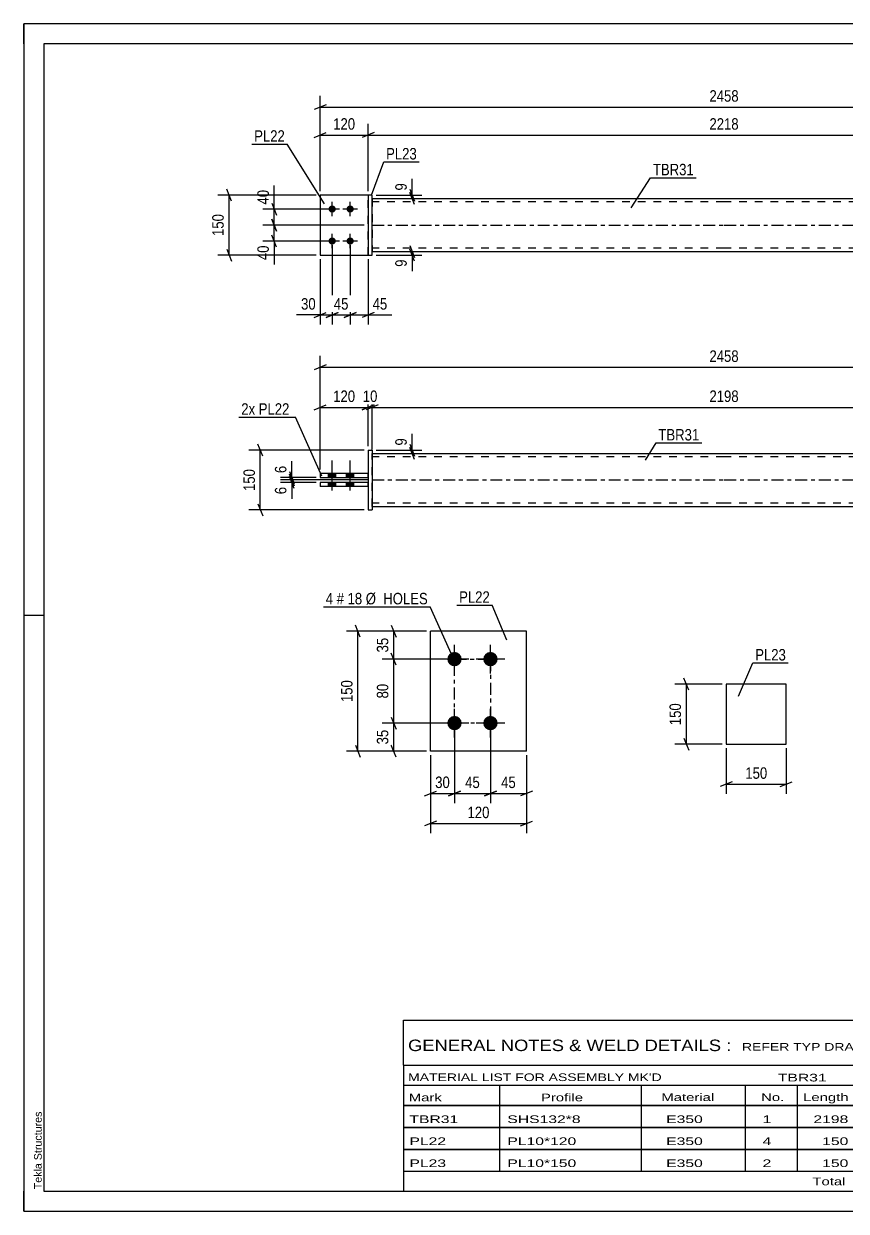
# Model space of a CAD drawing. Header units: millimetres. Extents: x 0 to 420, y 0 to 297.
# Drawn here: x 0 to 205.8, y 0 to 297 of the extents above; entities that cross this region are included whole.
import ezdxf

# ---------------------------------------------------------------- set-up
doc = ezdxf.new("R2010")
doc.units = ezdxf.units.MM
doc.linetypes.add('DXK_LINE_DOT2', pattern=[3.9198, 1.9599, -1.9599])
doc.linetypes.add('DXK_LINE_DOT3', pattern=[5.9187, 2.979, -0.9799, 0.9799, -0.9799])
doc.styles.add('Arial', font='arial.ttf', dxfattribs={"height": 0.2})
doc.styles.add('Arial Narrow', font='ARIALN.TTF', dxfattribs={"height": 0.2})

# ---------------------------------------------------------------- blocks, each defined once
blk = doc.blocks.new('Unknown-489683799-1163')
at = {"color": 5, "linetype": 'Continuous'}
for p, q in [((420, 297), (0, 297)), ((0, 297), (0, 0)), ((0, 292), (0, 297)), ((415, 292), (5, 292)), ((5, 292), (5, 5)), ((5, 149), (0, 149)), ((0, 0), (0, 5)), ((5, 5), (415, 5)), ((0, 0), (420, 0))]:
    blk.add_line(p, q, dxfattribs=at)
at = {"color": 174, "linetype": 'Continuous', "style": 'Arial'}
blk.add_text('Tekla Structures', height=1.9102, rotation=90, dxfattribs=at).set_placement((4.5, 5.5))
blk = doc.blocks.new('Unknown-489683799-3896')
at = {"color": 7, "linetype": 'Continuous'}
for p, q in [((95, 47.75), (255, 47.75)), ((95, 36.5), (95, 47.75)), ((255, 47.75), (255, 36.5)), ((95, 36.5), (255, 36.5)), ((95, 36.5), (95, 31.5)), ((255, 36.5), (255, 31.5)), ((95, 31.5), (255, 31.5)), ((95, 31.5), (95, 26.5)), ((119, 31.5), (119, 26.5)), ((154.5, 31.5), (154.5, 26.5)), ((180.5, 31.5), (180.5, 26.5)), ((193.5, 31.5), (193.5, 26.5)), ((211, 31.5), (211, 26.5)), ((233, 31.5), (233, 26.5)), ((255, 31.5), (255, 26.5)), ((95, 26.5), (255, 26.5)), ((95, 26.45), (95, 21.05)), ((95, 26.45), (255, 26.45)), ((119, 26.5), (119, 21)), ((154.5, 26.5), (154.5, 21)), ((180.5, 26.5), (180.5, 21)), ((193.5, 26.5), (193.5, 21)), ((211, 26.5), (211, 21)), ((233, 26.5), (233, 21)), ((255, 26.45), (255, 21.05)), ((95, 21.05), (255, 21.05)), ((95, 20.95), (95, 15.55)), ((95, 20.95), (255, 20.95)), ((119, 21), (119, 15.5)), ((154.5, 21), (154.5, 15.5)), ((180.5, 21), (180.5, 15.5)), ((193.5, 21), (193.5, 15.5)), ((211, 21), (211, 15.5)), ((233, 21), (233, 15.5)), ((255, 20.95), (255, 15.55)), ((95, 15.55), (255, 15.55)), ((95, 15.45), (95, 10.05)), ((95, 15.45), (255, 15.45)), ((119, 15.5), (119, 10)), ((154.5, 15.5), (154.5, 10)), ((180.5, 15.5), (180.5, 10)), ((193.5, 15.5), (193.5, 10)), ((211, 15.5), (211, 10)), ((233, 15.5), (233, 10)), ((255, 15.45), (255, 10.05)), ((95, 10.05), (255, 10.05)), ((95, 10), (255, 10)), ((95, 10), (95, 5)), ((211, 10), (211, 5)), ((233, 10), (233, 5)), ((255, 10), (255, 5)), ((95, 5), (255, 5))]:
    blk.add_line(p, q, dxfattribs=at)
at = {"color": 7, "style": 'Arial Narrow'}
for s, height, width, p in [('GENERAL NOTES & WELD DETAILS :', 2.8633, 1.4, (96.15, 40.06)), ('REFER TYP DRAWING TYP-01', 1.9089, 1.6, (179.7, 40.16)), ("MATERIAL LIST FOR ASSEMBLY MK'D", 1.9089, 1.6, (96.15, 32.56)), ('TBR31', 1.909, 1.794707, (188.68, 32.47)), ('3', 1.91, 1.794707, (217.08, 32.56)), ('No. Required', 1.9089, 1.6, (226.41, 32.56)), ('Mark', 1.909, 1.7, (96.34, 27.5)), ('Profile', 1.909, 1.7, (129.41, 27.5)), ('Material', 1.909, 1.7, (159.54, 27.56)), ('No.', 1.909, 1.7, (184.5, 27.56)), ('Length', 1.909, 1.7, (195, 27.56)), ('Area', 1.909, 1.7, (217.5, 27.56)), ('Weight', 1.909, 1.7, (237, 27.56))]:
    blk.add_text(s, height=height, dxfattribs=dict(at, width=width)).set_placement(p)
at = {"color": 7, "linetype": 'Continuous', "style": 'Arial Narrow'}
for s, height, width, p in [('TBR31', 1.909, 1.794707, (96.5, 22.06)), ('SHS132*8', 1.909, 1.794707, (121, 22.06)), ('E350', 1.909, 1.794707, (160.74, 22.06)), ('1', 1.91, 1.794707, (184.86, 22.06)), ('2198', 1.909, 1.794707, (197.58, 22.06)), ('1.2', 1.909, 1.794707, (221.32, 22.06)), ('68.5', 1.909, 1.794707, (240.14, 22.06)), ('PL22', 1.909, 1.794707, (96.5, 16.56)), ('PL10*120', 1.909, 1.794707, (121, 16.56)), ('E350', 1.909, 1.794707, (160.74, 16.56)), ('4', 1.91, 1.794707, (184.86, 16.56)), ('150', 1.909, 1.794707, (199.77, 16.56)), ('0.0', 1.909, 1.794707, (221.32, 16.56)), ('5.7', 1.909, 1.794707, (242.33, 16.56)), ('PL23', 1.909, 1.794707, (96.5, 11.06)), ('PL10*150', 1.909, 1.794707, (121, 11.06)), ('E350', 1.909, 1.794707, (160.74, 11.06)), ('2', 1.91, 1.794707, (184.86, 11.06)), ('150', 1.909, 1.794707, (199.77, 11.06)), ('0.1', 1.909, 1.794707, (221.32, 11.06)), ('3.5', 1.909, 1.794707, (242.33, 11.06)), ('Total', 1.909, 1.7, (197.33, 6.5)), ('1.4', 1.909, 1.794707, (220.83, 6.5)), ('77.7', 1.909, 1.794707, (240.14, 6.5))]:
    blk.add_text(s, height=height, dxfattribs=dict(at, width=width)).set_placement(p)
blk = doc.blocks.new('Part-489683799-1448 - 1400')
at = {"color": 2, "linetype": 'Continuous'}
for p, q in [((86.17, 182.29), (74.17, 182.29)), ((74.17, 182.29), (74.17, 181.29)), ((86.17, 181.29), (74.17, 181.29)), ((86.17, 181.29), (86.17, 182.29))]:
    blk.add_line(p, q, dxfattribs=at)
blk = doc.blocks.new('Part-489683799-1476 - 1400')
at = {"linetype": 'Continuous'}
blk.add_hatch(color=2, dxfattribs=at).paths.add_polyline_path([(233.27, 176.29), (232.47, 177.69), (234.07, 177.69)])
at = {"color": 2, "linetype": 'Continuous'}
for p, q in [((87.17, 189.49), (175.17, 189.49)), ((175.27, 189.49), (263.27, 189.49)), ((87.17, 176.29), (175.17, 176.29)), ((175.27, 176.29), (263.27, 176.29)), ((233.27, 176.29), (232.47, 177.69)), ((232.47, 177.69), (234.07, 177.69)), ((234.07, 177.69), (233.27, 176.29))]:
    blk.add_line(p, q, dxfattribs=at)
at = {"color": 7, "linetype": 'DXK_LINE_DOT2'}
for p, q in [((87.17, 176.29), (87.17, 189.49)), ((175.17, 188.69), (87.17, 188.69)), ((263.27, 188.69), (175.27, 188.69)), ((263.27, 189.49), (263.27, 176.29)), ((175.17, 177.09), (87.17, 177.09)), ((263.27, 177.09), (175.27, 177.09))]:
    blk.add_line(p, q, dxfattribs=at)
at = {"color": 7, "linetype": 'DXK_LINE_DOT3'}
for p, q in [((87.17, 182.89), (175.17, 182.89)), ((175.27, 182.89), (263.27, 182.89))]:
    blk.add_line(p, q, dxfattribs=at)
at = {"color": 2, "linetype": 'Continuous'}
blk.add_circle((233.27, 177.19), 1, dxfattribs=at)
blk = doc.blocks.new('Bolt-489683799-1413 - 1400')
at = {"linetype": 'Continuous'}
for points in [[(76.27, 183.49), (78.07, 183.49), (78.07, 184.49), (76.27, 184.49)], [(76.27, 183.49), (78.07, 183.49), (78.07, 184.49), (76.27, 184.49)], [(80.77, 183.49), (82.57, 183.49), (82.57, 184.49), (80.77, 184.49)], [(80.77, 183.49), (82.57, 183.49), (82.57, 184.49), (80.77, 184.49)], [(76.27, 181.29), (78.07, 181.29), (78.07, 182.29), (76.27, 182.29)], [(76.27, 181.29), (78.07, 181.29), (78.07, 182.29), (76.27, 182.29)], [(80.77, 181.29), (82.57, 181.29), (82.57, 182.29), (80.77, 182.29)], [(80.77, 181.29), (82.57, 181.29), (82.57, 182.29), (80.77, 182.29)]]:
    blk.add_hatch(color=1, dxfattribs=at).paths.add_polyline_path(points)
at = {"color": 1, "linetype": 'Continuous'}
for p, q in [((77.17, 180.29), (77.17, 187.79)), ((77.17, 180.29), (77.17, 187.79)), ((81.67, 180.29), (81.67, 187.79)), ((81.67, 180.29), (81.67, 187.79)), ((76.27, 183.49), (76.27, 184.49)), ((76.27, 183.49), (76.27, 184.49)), ((78.07, 183.49), (78.07, 184.49)), ((78.07, 183.49), (78.07, 184.49)), ((80.77, 183.49), (80.77, 184.49)), ((80.77, 183.49), (80.77, 184.49)), ((82.57, 183.49), (82.57, 184.49)), ((82.57, 183.49), (82.57, 184.49)), ((76.27, 181.29), (76.27, 182.29)), ((76.27, 181.29), (76.27, 182.29)), ((78.07, 181.29), (78.07, 182.29)), ((78.07, 181.29), (78.07, 182.29)), ((80.77, 181.29), (80.77, 182.29)), ((80.77, 181.29), (80.77, 182.29)), ((82.57, 181.29), (82.57, 182.29)), ((82.57, 181.29), (82.57, 182.29))]:
    blk.add_line(p, q, dxfattribs=at)
blk = doc.blocks.new('Part-489683799-1417 - 1400')
at = {"color": 2, "linetype": 'Continuous'}
for p, q in [((86.17, 190.39), (87.17, 190.39)), ((86.17, 190.39), (86.17, 175.39)), ((87.17, 190.39), (87.17, 175.39)), ((86.17, 175.39), (87.17, 175.39))]:
    blk.add_line(p, q, dxfattribs=at)
blk = doc.blocks.new('Part-489683799-1443 - 1400')
at = {"color": 2, "linetype": 'Continuous'}
for p, q in [((86.17, 184.49), (74.17, 184.49)), ((74.17, 184.49), (74.17, 183.49)), ((86.17, 183.49), (86.17, 184.49)), ((74.17, 183.49), (86.17, 183.49))]:
    blk.add_line(p, q, dxfattribs=at)
blk = doc.blocks.new('Part-489683799-1706 - 1681')
at = {"color": 2, "linetype": 'Continuous'}
for p, q in [((86.17, 254.16), (74.17, 254.16)), ((74.17, 254.16), (74.17, 239.16)), ((74.17, 239.16), (86.17, 239.16))]:
    blk.add_line(p, q, dxfattribs=at)
at = {"color": 7, "linetype": 'DXK_LINE_DOT2'}
blk.add_line((86.17, 239.16), (86.17, 254.16), dxfattribs=at)
blk = doc.blocks.new('Part-489683799-1747 - 1681')
at = {"linetype": 'Continuous'}
blk.add_hatch(color=2, dxfattribs=at).paths.add_polyline_path([(233.27, 246.66), (232.47, 248.06), (234.07, 248.06)])
at = {"color": 2, "linetype": 'Continuous'}
for p, q in [((87.17, 253.26), (175.17, 253.26)), ((175.27, 253.26), (263.27, 253.26)), ((233.27, 246.66), (232.47, 248.06)), ((232.47, 248.06), (234.07, 248.06)), ((234.07, 248.06), (233.27, 246.66)), ((87.17, 240.06), (175.17, 240.06)), ((175.27, 240.06), (263.27, 240.06))]:
    blk.add_line(p, q, dxfattribs=at)
at = {"color": 7, "linetype": 'DXK_LINE_DOT2'}
for p, q in [((87.17, 253.26), (87.17, 240.06)), ((175.17, 252.46), (87.17, 252.46)), ((263.27, 252.46), (175.27, 252.46)), ((263.27, 253.26), (263.27, 240.06)), ((175.17, 240.86), (87.17, 240.86)), ((263.27, 240.86), (175.27, 240.86))]:
    blk.add_line(p, q, dxfattribs=at)
at = {"color": 7, "linetype": 'DXK_LINE_DOT3'}
for p, q in [((87.17, 246.66), (175.17, 246.66)), ((175.27, 246.66), (263.27, 246.66))]:
    blk.add_line(p, q, dxfattribs=at)
at = {"color": 2, "linetype": 'Continuous'}
blk.add_circle((233.27, 247.56), 1, dxfattribs=at)
blk = doc.blocks.new('Part-489683799-1701 - 1681')
at = {"color": 2, "linetype": 'Continuous'}
for p, q in [((87.17, 254.16), (86.17, 254.16)), ((86.17, 254.16), (86.17, 239.16)), ((87.17, 239.16), (87.17, 254.16)), ((86.17, 239.16), (87.17, 239.16))]:
    blk.add_line(p, q, dxfattribs=at)
blk = doc.blocks.new('Bolt-489683799-1685 - 1681')
at = {"linetype": 'Continuous'}
for points in [[(77.17, 249.76, -1), (77.17, 251.56, -1)], [(81.67, 249.76, -1), (81.67, 251.56, -1)], [(77.17, 241.76, -1), (77.17, 243.56, -1)], [(81.67, 241.76, -1), (81.67, 243.56, -1)]]:
    blk.add_hatch(color=1, dxfattribs=at).paths.add_polyline_path(points)
at = {"color": 1, "linetype": 'Continuous'}
for p, q in [((77.17, 248.86), (77.17, 252.46)), ((81.67, 248.86), (81.67, 252.46)), ((78.97, 250.66), (75.37, 250.66)), ((83.47, 250.66), (79.87, 250.66)), ((77.17, 240.86), (77.17, 244.46)), ((81.67, 240.86), (81.67, 244.46)), ((78.97, 242.66), (75.37, 242.66)), ((83.47, 242.66), (79.87, 242.66))]:
    blk.add_line(p, q, dxfattribs=at)
blk = doc.blocks.new('Part-489683799-1707 - 1681')
at = {"color": 7, "linetype": 'DXK_LINE_DOT2'}
for p, q in [((86.17, 254.16), (74.17, 254.16)), ((74.17, 254.16), (74.17, 239.16)), ((86.17, 239.16), (86.17, 254.16)), ((74.17, 239.16), (86.17, 239.16))]:
    blk.add_line(p, q, dxfattribs=at)
blk = doc.blocks.new('Bolt-489683799-2108 - 2046')
at = {"linetype": 'Continuous'}
for points in [[(107.78, 136.29, -1), (107.78, 139.89, -1)], [(116.78, 136.29, -1), (116.78, 139.89, -1)], [(107.78, 120.29, -1), (107.78, 123.89, -1)], [(116.78, 120.29, -1), (116.78, 123.89, -1)]]:
    blk.add_hatch(color=1, dxfattribs=at).paths.add_polyline_path(points)
at = {"color": 1, "linetype": 'Continuous'}
for p, q in [((107.78, 134.49), (107.78, 141.69)), ((116.78, 134.49), (116.78, 141.69)), ((111.38, 138.09), (104.18, 138.09)), ((120.38, 138.09), (113.18, 138.09)), ((107.78, 118.49), (107.78, 125.69)), ((116.78, 118.49), (116.78, 125.69)), ((111.38, 122.09), (104.18, 122.09)), ((120.38, 122.09), (113.18, 122.09))]:
    blk.add_line(p, q, dxfattribs=at)
blk = doc.blocks.new('Part-489683799-2113 - 2046')
at = {"color": 2, "linetype": 'Continuous'}
for p, q in [((125.78, 145.09), (101.78, 145.09)), ((101.78, 115.09), (101.78, 145.09)), ((125.78, 115.09), (125.78, 145.09)), ((125.78, 115.09), (101.78, 115.09))]:
    blk.add_line(p, q, dxfattribs=at)
blk = doc.blocks.new('Part-489683799-2273 - 2267')
at = {"color": 2, "linetype": 'Continuous'}
for p, q in [((190.79, 131.81), (175.79, 131.81)), ((175.79, 131.81), (175.79, 116.81)), ((190.79, 116.81), (190.79, 131.81)), ((175.79, 116.81), (190.79, 116.81))]:
    blk.add_line(p, q, dxfattribs=at)
blk = doc.blocks.new('Rectangle-489683799-2253 - 2046')
at = {"color": 1, "linetype": 'DXK_LINE_DOT3'}
blk.add_lwpolyline([(107.78, 138.09), (116.78, 138.09), (116.78, 122.09), (107.78, 122.09), (107.78, 138.09)], close=True, dxfattribs=at)
blk = doc.blocks.new('StraightDimension-489683799-1537 - 1400')
at = {"color": 7, "linetype": 'Continuous'}
for p, q in [((74.17, 185.49), (74.17, 203.91)), ((86.17, 191.39), (86.17, 203.91)), ((72.67, 200.46), (75.67, 201.66)), ((74.17, 201.06), (86.17, 201.06)), ((87.67, 201.66), (84.67, 200.46))]:
    blk.add_line(p, q, dxfattribs=at)
at = {"color": 0}
blk.add_wipeout([(83.51, 201.81), (83.51, 206.01), (76.83, 206.01), (76.83, 201.81)], dxfattribs=at)
at = {"color": 3, "style": 'Arial Narrow'}
blk.add_text('120', height=2.863, dxfattribs=at).set_placement((77.43, 202.41))
blk = doc.blocks.new('StraightDimension-489683799-3441 - 1400')
at = {"color": 7, "linetype": 'Continuous'}
for p, q in [((85.17, 190.39), (56.34, 190.39)), ((59.79, 188.89), (58.59, 191.89)), ((59.19, 175.39), (59.19, 190.39)), ((85.17, 175.39), (56.34, 175.39)), ((58.59, 176.89), (59.79, 173.89))]:
    blk.add_line(p, q, dxfattribs=at)
at = {"color": 0}
blk.add_wipeout([(58.44, 186.23), (54.24, 186.23), (54.24, 179.54), (58.44, 179.54)], dxfattribs=at)
at = {"color": 3, "style": 'Arial Narrow'}
blk.add_text('150', height=2.863, rotation=90.0002, dxfattribs=at).set_placement((57.84, 180.14))
blk = doc.blocks.new('StraightDimension-489683799-1558 - 1400')
at = {"color": 7, "linetype": 'Continuous'}
for p, q in [((66.46, 184.39), (67.66, 181.39)), ((86.17, 182.89), (64.21, 182.89)), ((73.17, 182.29), (64.21, 182.29)), ((67.66, 180.79), (66.46, 183.79)), ((67.06, 182.29), (67.06, 182.89))]:
    blk.add_line(p, q, dxfattribs=at)
at = {"color": 0}
blk.add_wipeout([(66.31, 181.76), (62.11, 181.76), (62.11, 178.73), (66.31, 178.73)], dxfattribs=at)
at = {"color": 7, "linetype": 'Continuous'}
blk.add_line((67.06, 182.29), (67.06, 178.21), dxfattribs=at)
blk.add_line((67.06, 182.29), (67.06, 178.21), dxfattribs=at)
at = {"color": 3, "style": 'Arial Narrow'}
blk.add_text('6', height=2.86, rotation=90.0002, dxfattribs=at).set_placement((65.71, 179.33))
blk = doc.blocks.new('StraightDimension-489683799-1485 - 1400')
at = {"color": 7, "linetype": 'Continuous'}
for p, q in [((88.17, 190.39), (99.57, 190.39)), ((96.57, 191.89), (97.77, 188.89)), ((97.77, 187.99), (96.57, 190.99)), ((97.17, 189.49), (97.17, 190.39)), ((88.17, 189.49), (99.57, 189.49))]:
    blk.add_line(p, q, dxfattribs=at)
at = {"color": 0}
blk.add_wipeout([(96.42, 193.94), (92.22, 193.94), (92.22, 190.91), (96.42, 190.91)], dxfattribs=at)
at = {"color": 7, "linetype": 'Continuous'}
blk.add_line((97.17, 190.39), (97.17, 194.46), dxfattribs=at)
blk.add_line((97.17, 190.39), (97.17, 194.46), dxfattribs=at)
at = {"color": 3, "style": 'Arial Narrow'}
blk.add_text('9', height=2.86, rotation=90.0002, dxfattribs=at).set_placement((95.82, 191.51))
blk = doc.blocks.new('StraightDimension-489683799-1517 - 1400')
at = {"color": 7, "linetype": 'Continuous'}
for p, q in [((87.17, 190.49), (87.17, 203.91)), ((263.27, 190.49), (263.27, 203.91)), ((88.67, 201.66), (85.67, 200.46)), ((87.17, 201.06), (263.27, 201.06)), ((261.77, 200.46), (264.77, 201.66))]:
    blk.add_line(p, q, dxfattribs=at)
at = {"color": 0}
blk.add_wipeout([(179.48, 201.81), (179.48, 206.01), (170.97, 206.01), (170.97, 201.81)], dxfattribs=at)
at = {"color": 3, "style": 'Arial Narrow'}
blk.add_text('2198', height=2.863, dxfattribs=at).set_placement((171.57, 202.41))
blk = doc.blocks.new('StraightDimension-489683799-1527 - 1400')
at = {"color": 7, "linetype": 'Continuous'}
for p, q in [((86.17, 191.39), (86.17, 203.91)), ((87.17, 190.49), (87.17, 203.91)), ((84.67, 200.46), (87.67, 201.66)), ((88.67, 201.66), (85.67, 200.46)), ((86.17, 201.06), (87.17, 201.06))]:
    blk.add_line(p, q, dxfattribs=at)
at = {"color": 0}
blk.add_wipeout([(89.1, 201.81), (89.1, 206.01), (84.24, 206.01), (84.24, 201.81)], dxfattribs=at)
at = {"color": 3, "style": 'Arial Narrow'}
blk.add_text('10', height=2.863, dxfattribs=at).set_placement((84.84, 202.41))
blk = doc.blocks.new('StraightDimension-489683799-1574 - 1400')
at = {"color": 7, "linetype": 'Continuous'}
for p, q in [((66.46, 184.99), (67.66, 181.99)), ((67.66, 181.39), (66.46, 184.39)), ((73.17, 183.49), (64.21, 183.49)), ((86.17, 182.89), (64.21, 182.89)), ((67.06, 182.89), (67.06, 183.49))]:
    blk.add_line(p, q, dxfattribs=at)
at = {"color": 0}
blk.add_wipeout([(66.31, 187.04), (62.11, 187.04), (62.11, 184.01), (66.31, 184.01)], dxfattribs=at)
at = {"color": 7, "linetype": 'Continuous'}
blk.add_line((67.06, 183.49), (67.06, 187.56), dxfattribs=at)
blk.add_line((67.06, 183.49), (67.06, 187.56), dxfattribs=at)
at = {"color": 3, "style": 'Arial Narrow'}
blk.add_text('6', height=2.86, rotation=90.0002, dxfattribs=at).set_placement((65.71, 184.61))
blk = doc.blocks.new('StraightDimension-489683799-1591 - 1400')
at = {"color": 7, "linetype": 'Continuous'}
for p, q in [((74.17, 185.49), (74.17, 213.93)), ((276.27, 185.49), (276.27, 213.93)), ((75.67, 211.68), (72.67, 210.48)), ((74.17, 211.08), (276.27, 211.08)), ((274.77, 210.48), (277.77, 211.68))]:
    blk.add_line(p, q, dxfattribs=at)
at = {"color": 0}
blk.add_wipeout([(179.48, 211.83), (179.48, 216.03), (170.97, 216.03), (170.97, 211.83)], dxfattribs=at)
at = {"color": 3, "style": 'Arial Narrow'}
blk.add_text('2458', height=2.863, dxfattribs=at).set_placement((171.57, 212.43))
blk = doc.blocks.new('StraightDimension-489683799-1857 - 1681')
at = {"color": 7, "linetype": 'Continuous'}
for p, q in [((76.17, 250.66), (59.82, 250.66)), ((62.07, 252.16), (63.27, 249.16)), ((62.67, 246.66), (62.67, 250.66)), ((85.17, 246.66), (59.82, 246.66)), ((63.27, 245.16), (62.07, 248.16))]:
    blk.add_line(p, q, dxfattribs=at)
at = {"color": 0}
blk.add_wipeout([(61.92, 256.04), (57.72, 256.04), (57.72, 251.19), (61.92, 251.19)], dxfattribs=at)
at = {"color": 7, "linetype": 'Continuous'}
blk.add_line((62.67, 250.66), (62.67, 256.57), dxfattribs=at)
blk.add_line((62.67, 250.66), (62.67, 256.57), dxfattribs=at)
at = {"color": 3, "style": 'Arial Narrow'}
blk.add_text('40', height=2.863, rotation=90.0002, dxfattribs=at).set_placement((61.32, 251.79))
blk = doc.blocks.new('StraightDimension-489683799-2722 - 1681')
at = {"color": 7, "linetype": 'Continuous'}
for p, q in [((96.57, 241.56), (97.77, 238.56)), ((97.77, 237.66), (96.57, 240.66)), ((88.17, 240.06), (99.57, 240.06)), ((88.17, 239.16), (99.57, 239.16)), ((97.17, 239.16), (97.17, 240.06))]:
    blk.add_line(p, q, dxfattribs=at)
at = {"color": 0}
blk.add_wipeout([(96.42, 238.64), (92.22, 238.64), (92.22, 235.61), (96.42, 235.61)], dxfattribs=at)
at = {"color": 7, "linetype": 'Continuous'}
blk.add_line((97.17, 239.16), (97.17, 235.08), dxfattribs=at)
blk.add_line((97.17, 239.16), (97.17, 235.08), dxfattribs=at)
at = {"color": 3, "style": 'Arial Narrow'}
blk.add_text('9', height=2.86, rotation=90.0002, dxfattribs=at).set_placement((95.82, 236.21))
blk = doc.blocks.new('StraightDimension-489683799-1909 - 1681')
at = {"color": 7, "linetype": 'Continuous'}
for p, q in [((81.67, 241.66), (81.67, 221.76)), ((86.17, 238.16), (86.17, 221.76)), ((80.17, 223.56), (83.17, 224.76)), ((81.67, 224.16), (86.17, 224.16)), ((87.67, 224.76), (84.67, 223.56))]:
    blk.add_line(p, q, dxfattribs=at)
at = {"color": 0}
blk.add_wipeout([(91.55, 224.91), (91.55, 229.11), (86.7, 229.11), (86.7, 224.91)], dxfattribs=at)
at = {"color": 7, "linetype": 'Continuous'}
blk.add_line((86.17, 224.16), (92.08, 224.16), dxfattribs=at)
blk.add_line((86.17, 224.16), (92.08, 224.16), dxfattribs=at)
at = {"color": 3, "style": 'Arial Narrow'}
blk.add_text('45', height=2.863, dxfattribs=at).set_placement((87.3, 225.51))
blk = doc.blocks.new('StraightDimension-489683799-1848 - 1681')
at = {"color": 7, "linetype": 'Continuous'}
for p, q in [((85.17, 246.66), (59.82, 246.66)), ((62.07, 248.16), (63.27, 245.16)), ((62.67, 242.66), (62.67, 246.66)), ((63.27, 241.16), (62.07, 244.16)), ((76.17, 242.66), (59.82, 242.66))]:
    blk.add_line(p, q, dxfattribs=at)
at = {"color": 0}
blk.add_wipeout([(61.92, 242.14), (57.72, 242.14), (57.72, 237.28), (61.92, 237.28)], dxfattribs=at)
at = {"color": 7, "linetype": 'Continuous'}
blk.add_line((62.67, 242.66), (62.67, 236.76), dxfattribs=at)
blk.add_line((62.67, 242.66), (62.67, 236.76), dxfattribs=at)
at = {"color": 3, "style": 'Arial Narrow'}
blk.add_text('40', height=2.863, rotation=90.0002, dxfattribs=at).set_placement((61.32, 237.88))
blk = doc.blocks.new('StraightDimension-489683799-1874 - 1681')
at = {"color": 7, "linetype": 'Continuous'}
for p, q in [((77.17, 241.66), (77.17, 221.76)), ((74.17, 238.16), (74.17, 221.76)), ((72.67, 223.56), (75.67, 224.76)), ((74.17, 224.16), (77.17, 224.16)), ((78.67, 224.76), (75.67, 223.56))]:
    blk.add_line(p, q, dxfattribs=at)
at = {"color": 0}
blk.add_wipeout([(73.65, 224.91), (73.65, 229.11), (68.79, 229.11), (68.79, 224.91)], dxfattribs=at)
at = {"color": 7, "linetype": 'Continuous'}
blk.add_line((74.17, 224.16), (68.27, 224.16), dxfattribs=at)
blk.add_line((74.17, 224.16), (68.27, 224.16), dxfattribs=at)
at = {"color": 3, "style": 'Arial Narrow'}
blk.add_text('30', height=2.863, dxfattribs=at).set_placement((69.39, 225.51))
blk = doc.blocks.new('StraightDimension-489683799-1893 - 1681')
at = {"color": 7, "linetype": 'Continuous'}
for p, q in [((77.17, 241.66), (77.17, 221.76)), ((81.67, 241.66), (81.67, 221.76)), ((75.67, 223.56), (78.67, 224.76)), ((77.17, 224.16), (81.67, 224.16)), ((83.17, 224.76), (80.17, 223.56))]:
    blk.add_line(p, q, dxfattribs=at)
at = {"color": 0}
blk.add_wipeout([(81.85, 224.91), (81.85, 229.11), (76.99, 229.11), (76.99, 224.91)], dxfattribs=at)
at = {"color": 3, "style": 'Arial Narrow'}
blk.add_text('45', height=2.863, dxfattribs=at).set_placement((77.59, 225.51))
blk = doc.blocks.new('StraightDimension-489683799-1932 - 1681')
at = {"color": 7, "linetype": 'Continuous'}
for p, q in [((75.67, 276.76), (72.67, 275.56)), ((74.17, 255.16), (74.17, 279.01)), ((274.77, 275.56), (277.77, 276.76)), ((276.27, 255.16), (276.27, 279.01)), ((74.17, 276.16), (276.27, 276.16))]:
    blk.add_line(p, q, dxfattribs=at)
at = {"color": 0}
blk.add_wipeout([(179.48, 276.91), (179.48, 281.11), (170.97, 281.11), (170.97, 276.91)], dxfattribs=at)
at = {"color": 3, "style": 'Arial Narrow'}
blk.add_text('2458', height=2.863, dxfattribs=at).set_placement((171.57, 277.51))
blk = doc.blocks.new('StraightDimension-489683799-1952 - 1681')
at = {"color": 7, "linetype": 'Continuous'}
for p, q in [((74.17, 255.16), (74.17, 272.01)), ((86.17, 255.16), (86.17, 272.01)), ((72.67, 268.56), (75.67, 269.76)), ((74.17, 269.16), (86.17, 269.16)), ((87.67, 269.76), (84.67, 268.56))]:
    blk.add_line(p, q, dxfattribs=at)
at = {"color": 0}
blk.add_wipeout([(83.51, 269.91), (83.51, 274.11), (76.83, 274.11), (76.83, 269.91)], dxfattribs=at)
at = {"color": 3, "style": 'Arial Narrow'}
blk.add_text('120', height=2.863, dxfattribs=at).set_placement((77.43, 270.51))
blk = doc.blocks.new('StraightDimension-489683799-1974 - 1681')
at = {"color": 7, "linetype": 'Continuous'}
for p, q in [((86.17, 255.16), (86.17, 272.01)), ((264.27, 255.16), (264.27, 272.01)), ((87.67, 269.76), (84.67, 268.56)), ((86.17, 269.16), (264.27, 269.16)), ((262.77, 268.56), (265.77, 269.76))]:
    blk.add_line(p, q, dxfattribs=at)
at = {"color": 0}
blk.add_wipeout([(179.48, 269.91), (179.48, 274.11), (170.97, 274.11), (170.97, 269.91)], dxfattribs=at)
at = {"color": 3, "style": 'Arial Narrow'}
blk.add_text('2218', height=2.863, dxfattribs=at).set_placement((171.57, 270.51))
blk = doc.blocks.new('StraightDimension-489683799-2715 - 1681')
at = {"color": 7, "linetype": 'Continuous'}
for p, q in [((96.57, 255.66), (97.77, 252.66)), ((88.17, 254.16), (99.57, 254.16)), ((88.17, 253.26), (99.57, 253.26)), ((97.77, 251.76), (96.57, 254.76)), ((97.17, 253.26), (97.17, 254.16))]:
    blk.add_line(p, q, dxfattribs=at)
at = {"color": 0}
blk.add_wipeout([(96.42, 257.72), (92.22, 257.72), (92.22, 254.69), (96.42, 254.69)], dxfattribs=at)
at = {"color": 7, "linetype": 'Continuous'}
blk.add_line((97.17, 254.16), (97.17, 258.24), dxfattribs=at)
blk.add_line((97.17, 254.16), (97.17, 258.24), dxfattribs=at)
at = {"color": 3, "style": 'Arial Narrow'}
blk.add_text('9', height=2.86, rotation=90.0002, dxfattribs=at).set_placement((95.82, 255.29))
blk = doc.blocks.new('StraightDimension-489683799-3421 - 1681')
at = {"color": 7, "linetype": 'Continuous'}
for p, q in [((51.98, 252.66), (50.78, 255.66)), ((73.17, 254.16), (48.53, 254.16)), ((51.38, 239.16), (51.38, 254.16)), ((50.78, 240.66), (51.98, 237.66)), ((73.17, 239.16), (48.53, 239.16))]:
    blk.add_line(p, q, dxfattribs=at)
at = {"color": 0}
blk.add_wipeout([(50.63, 250.01), (46.43, 250.01), (46.43, 243.32), (50.63, 243.32)], dxfattribs=at)
at = {"color": 3, "style": 'Arial Narrow'}
blk.add_text('150', height=2.863, rotation=90.0002, dxfattribs=at).set_placement((50.03, 243.92))
blk = doc.blocks.new('StraightDimension-489683799-2155 - 2046')
at = {"color": 7, "linetype": 'Continuous'}
for p, q in [((91.96, 146.59), (93.16, 143.59)), ((100.78, 145.09), (89.71, 145.09)), ((92.56, 138.09), (92.56, 145.09)), ((106.78, 138.09), (89.71, 138.09)), ((93.16, 136.59), (91.96, 139.59))]:
    blk.add_line(p, q, dxfattribs=at)
at = {"color": 0}
blk.add_wipeout([(91.81, 144.02), (87.61, 144.02), (87.61, 139.16), (91.81, 139.16)], dxfattribs=at)
at = {"color": 3, "style": 'Arial Narrow'}
blk.add_text('35', height=2.863, rotation=90.0002, dxfattribs=at).set_placement((91.21, 139.76))
blk = doc.blocks.new('StraightDimension-489683799-2115 - 2046')
at = {"color": 7, "linetype": 'Continuous'}
for p, q in [((101.78, 114.09), (101.78, 94.57)), ((125.78, 114.09), (125.78, 94.57)), ((103.28, 97.57), (100.28, 96.37)), ((101.78, 96.97), (125.78, 96.97)), ((124.28, 96.37), (127.28, 97.57))]:
    blk.add_line(p, q, dxfattribs=at)
at = {"color": 0}
blk.add_wipeout([(117.12, 97.72), (117.12, 101.92), (110.44, 101.92), (110.44, 97.72)], dxfattribs=at)
at = {"color": 3, "style": 'Arial Narrow'}
blk.add_text('120', height=2.863, dxfattribs=at).set_placement((111.04, 98.32))
blk = doc.blocks.new('StraightDimension-489683799-2138 - 2046')
at = {"color": 7, "linetype": 'Continuous'}
for p, q in [((106.78, 122.09), (89.71, 122.09)), ((91.96, 123.59), (93.16, 120.59)), ((92.56, 115.09), (92.56, 122.09)), ((93.16, 113.59), (91.96, 116.59)), ((100.78, 115.09), (89.71, 115.09))]:
    blk.add_line(p, q, dxfattribs=at)
at = {"color": 0}
blk.add_wipeout([(91.81, 121.02), (87.61, 121.02), (87.61, 116.16), (91.81, 116.16)], dxfattribs=at)
at = {"color": 3, "style": 'Arial Narrow'}
blk.add_text('35', height=2.863, rotation=90.0002, dxfattribs=at).set_placement((91.21, 116.76))
blk = doc.blocks.new('StraightDimension-489683799-2171 - 2046')
at = {"color": 7, "linetype": 'Continuous'}
for p, q in [((106.78, 138.09), (89.71, 138.09)), ((93.16, 136.59), (91.96, 139.59)), ((92.56, 122.09), (92.56, 138.09)), ((106.78, 122.09), (89.71, 122.09)), ((91.96, 123.59), (93.16, 120.59))]:
    blk.add_line(p, q, dxfattribs=at)
at = {"color": 0}
blk.add_wipeout([(91.81, 132.52), (87.61, 132.52), (87.61, 127.66), (91.81, 127.66)], dxfattribs=at)
at = {"color": 3, "style": 'Arial Narrow'}
blk.add_text('80', height=2.863, rotation=90.0002, dxfattribs=at).set_placement((91.21, 128.26))
blk = doc.blocks.new('StraightDimension-489683799-2185 - 2046')
at = {"color": 7, "linetype": 'Continuous'}
for p, q in [((84.21, 143.59), (83.01, 146.59)), ((100.78, 145.09), (80.76, 145.09)), ((83.61, 115.09), (83.61, 145.09)), ((83.01, 116.59), (84.21, 113.59)), ((100.78, 115.09), (80.76, 115.09))]:
    blk.add_line(p, q, dxfattribs=at)
at = {"color": 0}
blk.add_wipeout([(82.86, 133.43), (78.66, 133.43), (78.66, 126.75), (82.86, 126.75)], dxfattribs=at)
at = {"color": 3, "style": 'Arial Narrow'}
blk.add_text('150', height=2.863, rotation=90.0002, dxfattribs=at).set_placement((82.26, 127.35))
blk = doc.blocks.new('StraightDimension-489683799-2205 - 2046')
at = {"color": 7, "linetype": 'Continuous'}
for p, q in [((107.78, 121.09), (107.78, 102.1)), ((101.78, 114.09), (101.78, 102.1)), ((100.28, 103.9), (103.28, 105.1)), ((101.78, 104.5), (107.78, 104.5)), ((109.28, 105.1), (106.28, 103.9))]:
    blk.add_line(p, q, dxfattribs=at)
at = {"color": 0}
blk.add_wipeout([(107.21, 105.25), (107.21, 109.45), (102.35, 109.45), (102.35, 105.25)], dxfattribs=at)
at = {"color": 3, "style": 'Arial Narrow'}
blk.add_text('30', height=2.863, dxfattribs=at).set_placement((102.95, 105.85))
blk = doc.blocks.new('StraightDimension-489683799-2221 - 2046')
at = {"color": 7, "linetype": 'Continuous'}
for p, q in [((116.78, 121.09), (116.78, 102.1)), ((125.78, 114.09), (125.78, 102.1)), ((115.28, 103.9), (118.28, 105.1)), ((116.78, 104.5), (125.78, 104.5)), ((127.28, 105.1), (124.28, 103.9))]:
    blk.add_line(p, q, dxfattribs=at)
at = {"color": 0}
blk.add_wipeout([(123.71, 105.25), (123.71, 109.45), (118.85, 109.45), (118.85, 105.25)], dxfattribs=at)
at = {"color": 3, "style": 'Arial Narrow'}
blk.add_text('45', height=2.863, dxfattribs=at).set_placement((119.45, 105.85))
blk = doc.blocks.new('StraightDimension-489683799-2240 - 2046')
at = {"color": 7, "linetype": 'Continuous'}
for p, q in [((107.78, 121.09), (107.78, 102.1)), ((116.78, 121.09), (116.78, 102.1)), ((106.28, 103.9), (109.28, 105.1)), ((107.78, 104.5), (116.78, 104.5)), ((118.28, 105.1), (115.28, 103.9))]:
    blk.add_line(p, q, dxfattribs=at)
at = {"color": 0}
blk.add_wipeout([(114.71, 105.25), (114.71, 109.45), (109.85, 109.45), (109.85, 105.25)], dxfattribs=at)
at = {"color": 3, "style": 'Arial Narrow'}
blk.add_text('45', height=2.863, dxfattribs=at).set_placement((110.45, 105.85))
blk = doc.blocks.new('StraightDimension-489683799-2275 - 2267')
at = {"color": 7, "linetype": 'Continuous'}
for p, q in [((174.79, 131.81), (162.94, 131.81)), ((166.39, 130.31), (165.19, 133.31)), ((165.79, 116.81), (165.79, 131.81)), ((174.79, 116.81), (162.94, 116.81)), ((165.19, 118.31), (166.39, 115.31))]:
    blk.add_line(p, q, dxfattribs=at)
at = {"color": 0}
blk.add_wipeout([(165.04, 127.66), (160.84, 127.66), (160.84, 120.97), (165.04, 120.97)], dxfattribs=at)
at = {"color": 3, "style": 'Arial Narrow'}
blk.add_text('150', height=2.863, rotation=90.0002, dxfattribs=at).set_placement((164.44, 121.57))
blk = doc.blocks.new('StraightDimension-489683799-2284 - 2267')
at = {"color": 7, "linetype": 'Continuous'}
for p, q in [((175.79, 115.81), (175.79, 104.41)), ((190.79, 115.81), (190.79, 104.41)), ((177.29, 107.41), (174.29, 106.21)), ((189.29, 106.21), (192.29, 107.41)), ((175.79, 106.81), (190.79, 106.81))]:
    blk.add_line(p, q, dxfattribs=at)
at = {"color": 0}
blk.add_wipeout([(186.64, 107.56), (186.64, 111.76), (179.95, 111.76), (179.95, 107.56)], dxfattribs=at)
at = {"color": 3, "style": 'Arial Narrow'}
blk.add_text('150', height=2.863, dxfattribs=at).set_placement((180.55, 108.16))
blk = doc.blocks.new('Mark-489683799-1472 - 1400')
at = {"color": 0}
blk.add_wipeout([(169.03, 192.77), (169.03, 195.77), (158.8, 195.77), (158.8, 192.77)], dxfattribs=at)
blk.add_wipeout([(169.03, 192.77), (169.03, 195.77), (158.8, 195.77), (158.8, 192.77)], dxfattribs=at)
at = {"color": 30, "linetype": 'Continuous'}
for p, q in [((155.61, 187.85), (158.2, 192.17)), ((158.2, 192.17), (169.63, 192.17))]:
    blk.add_line(p, q, dxfattribs=at)
at = {"color": 3, "style": 'Arial Narrow'}
blk.add_text('TBR31', height=2.863, dxfattribs=at).set_placement((158.8, 192.77))
blk = doc.blocks.new('MarkSet-489683799-1666 - 1400')
at = {"color": 30, "linetype": 'Continuous'}
blk.add_line((74.6, 183.86), (67.97, 198.61), dxfattribs=at)
at = {"color": 0}
blk.add_wipeout([(57.9, 199.21), (57.9, 202.21), (54.43, 202.21), (54.43, 199.21)], dxfattribs=at)
blk.add_wipeout([(57.9, 199.21), (57.9, 202.21), (54.43, 202.21), (54.43, 199.21)], dxfattribs=at)
blk.add_wipeout([(66.47, 199.21), (66.47, 202.21), (58.8, 202.21), (58.8, 199.21)], dxfattribs=at)
blk.add_wipeout([(66.47, 199.21), (66.47, 202.21), (58.8, 202.21), (58.8, 199.21)], dxfattribs=at)
at = {"color": 30, "linetype": 'Continuous'}
blk.add_line((53.83, 198.61), (67.97, 198.61), dxfattribs=at)
at = {"color": 3, "style": 'Arial Narrow'}
for s, p in [('2x', (54.43, 199.21)), ('PL22', (58.8, 199.21))]:
    blk.add_text(s, height=2.863, dxfattribs=at).set_placement(p)
blk = doc.blocks.new('Mark-489683799-1702 - 1681')
at = {"color": 0}
blk.add_wipeout([(65.33, 267.49), (65.33, 270.49), (57.66, 270.49), (57.66, 267.49)], dxfattribs=at)
blk.add_wipeout([(65.33, 267.49), (65.33, 270.49), (57.66, 270.49), (57.66, 267.49)], dxfattribs=at)
at = {"color": 30, "linetype": 'Continuous'}
for p in [(57.06, 266.89), (75.28, 251.97)]:
    blk.add_line(p, (65.93, 266.89), dxfattribs=at)
at = {"color": 3, "style": 'Arial Narrow'}
blk.add_text('PL22', height=2.863, dxfattribs=at).set_placement((57.66, 267.49))
blk = doc.blocks.new('Mark-489683799-1697 - 1681')
at = {"color": 0}
blk.add_wipeout([(98.35, 263.06), (98.35, 266.06), (90.67, 266.06), (90.67, 263.06)], dxfattribs=at)
blk.add_wipeout([(98.35, 263.06), (98.35, 266.06), (90.67, 266.06), (90.67, 263.06)], dxfattribs=at)
at = {"color": 30, "linetype": 'Continuous'}
for p, q in [((87.04, 254.16), (90.07, 262.46)), ((90.07, 262.46), (98.95, 262.46))]:
    blk.add_line(p, q, dxfattribs=at)
at = {"color": 3, "style": 'Arial Narrow'}
blk.add_text('PL23', height=2.863, dxfattribs=at).set_placement((90.67, 263.06))
blk = doc.blocks.new('Mark-489683799-1743 - 1681')
at = {"color": 0}
blk.add_wipeout([(167.66, 259.1), (167.66, 262.1), (157.43, 262.1), (157.43, 259.1)], dxfattribs=at)
blk.add_wipeout([(167.66, 259.1), (167.66, 262.1), (157.43, 262.1), (157.43, 259.1)], dxfattribs=at)
at = {"color": 30, "linetype": 'Continuous'}
for p, q in [((152, 250.97), (156.83, 258.5)), ((156.83, 258.5), (168.26, 258.5))]:
    blk.add_line(p, q, dxfattribs=at)
at = {"color": 3, "style": 'Arial Narrow'}
blk.add_text('TBR31', height=2.863, dxfattribs=at).set_placement((157.43, 259.1))
blk = doc.blocks.new('Mark-489683799-2109 - 2046')
at = {"color": 0}
blk.add_wipeout([(116.62, 152.18), (116.62, 155.18), (108.94, 155.18), (108.94, 152.18)], dxfattribs=at)
blk.add_wipeout([(116.62, 152.18), (116.62, 155.18), (108.94, 155.18), (108.94, 152.18)], dxfattribs=at)
at = {"color": 30, "linetype": 'Continuous'}
for p in [(108.34, 151.58), (120.88, 142.82)]:
    blk.add_line(p, (117.22, 151.58), dxfattribs=at)
at = {"color": 3, "style": 'Arial Narrow'}
blk.add_text('PL22', height=2.863, dxfattribs=at).set_placement((108.94, 152.18))
blk = doc.blocks.new('Mark-489683799-2104 - 2046')
at = {"color": 0}
blk.add_wipeout([(77.4, 151.79), (77.4, 154.79), (75.57, 154.79), (75.57, 151.79)], dxfattribs=at)
blk.add_wipeout([(77.4, 151.79), (77.4, 154.79), (75.57, 154.79), (75.57, 151.79)], dxfattribs=at)
blk.add_wipeout([(80.12, 151.79), (80.12, 154.79), (78.3, 154.79), (78.3, 151.79)], dxfattribs=at)
blk.add_wipeout([(80.12, 151.79), (80.12, 154.79), (78.3, 154.79), (78.3, 151.79)], dxfattribs=at)
at = {"color": 3, "style": 'Arial Narrow'}
blk.add_text('4', height=2.86, dxfattribs=at).set_placement((75.57, 151.79))
at = {"color": 0}
blk.add_wipeout([(84.68, 151.79), (84.68, 154.79), (81.02, 154.79), (81.02, 151.79)], dxfattribs=at)
blk.add_wipeout([(84.68, 151.79), (84.68, 154.79), (81.02, 154.79), (81.02, 151.79)], dxfattribs=at)
at = {"color": 3, "style": 'Arial Narrow'}
blk.add_text('#', height=2.86, dxfattribs=at).set_placement((78.3, 151.79))
at = {"color": 0}
blk.add_wipeout([(101.11, 151.79), (101.11, 154.79), (85.58, 154.79), (85.58, 151.79)], dxfattribs=at)
blk.add_wipeout([(101.11, 151.79), (101.11, 154.79), (85.58, 154.79), (85.58, 151.79)], dxfattribs=at)
at = {"color": 7, "linetype": 'Continuous'}
for p in [(74.97, 151.19), (107.38, 138.61)]:
    blk.add_line(p, (101.71, 151.19), dxfattribs=at)
at = {"color": 3, "style": 'Arial Narrow'}
for s, p in [('18', (81.02, 151.79)), ('Ø  HOLES', (85.58, 151.79))]:
    blk.add_text(s, height=2.863, dxfattribs=at).set_placement(p)
blk = doc.blocks.new('Mark-489683799-2269 - 2267')
at = {"color": 0}
blk.add_wipeout([(190.7, 137.75), (190.7, 140.75), (183.02, 140.75), (183.02, 137.75)], dxfattribs=at)
blk.add_wipeout([(190.7, 137.75), (190.7, 140.75), (183.02, 140.75), (183.02, 137.75)], dxfattribs=at)
at = {"color": 30, "linetype": 'Continuous'}
for p, q in [((178.82, 128.79), (182.42, 137.15)), ((182.42, 137.15), (191.3, 137.15))]:
    blk.add_line(p, q, dxfattribs=at)
at = {"color": 3, "style": 'Arial Narrow'}
blk.add_text('PL23', height=2.863, dxfattribs=at).set_placement((183.02, 137.75))

msp = doc.modelspace()

# ---------------------------------------------------------------- block references
for name in ['Unknown-489683799-1163', 'Part-489683799-1706 - 1681', 'Part-489683799-1707 - 1681', 'Bolt-489683799-1685 - 1681', 'Part-489683799-1701 - 1681', 'Part-489683799-1747 - 1681', 'Part-489683799-1417 - 1400', 'Bolt-489683799-1413 - 1400', 'Part-489683799-1476 - 1400', 'Part-489683799-1443 - 1400', 'Part-489683799-1448 - 1400', 'Part-489683799-2113 - 2046', 'Bolt-489683799-2108 - 2046', 'Rectangle-489683799-2253 - 2046', 'Part-489683799-2273 - 2267', 'Unknown-489683799-3896']:
    msp.add_blockref(name, (0, 0))

# ---------------------------------------------------------------- next in the draw order: block references
for name in ['StraightDimension-489683799-1857 - 1681', 'StraightDimension-489683799-2722 - 1681', 'StraightDimension-489683799-1537 - 1400', 'Mark-489683799-2109 - 2046', 'StraightDimension-489683799-2155 - 2046', 'Mark-489683799-2269 - 2267', 'StraightDimension-489683799-2275 - 2267', 'StraightDimension-489683799-2115 - 2046']:
    msp.add_blockref(name, (0, 0))

# ---------------------------------------------------------------- next in the draw order: block references
for name in ['StraightDimension-489683799-1932 - 1681', 'StraightDimension-489683799-1909 - 1681', 'StraightDimension-489683799-1485 - 1400', 'StraightDimension-489683799-3441 - 1400', 'StraightDimension-489683799-2138 - 2046', 'StraightDimension-489683799-2221 - 2046', 'StraightDimension-489683799-2284 - 2267']:
    msp.add_blockref(name, (0, 0))

# ---------------------------------------------------------------- next in the draw order: block references
for name in ['StraightDimension-489683799-1952 - 1681', 'StraightDimension-489683799-1848 - 1681', 'StraightDimension-489683799-1517 - 1400', 'StraightDimension-489683799-1558 - 1400', 'StraightDimension-489683799-2171 - 2046']:
    msp.add_blockref(name, (0, 0))

# ---------------------------------------------------------------- next in the draw order: block references
for name in ['StraightDimension-489683799-1974 - 1681', 'StraightDimension-489683799-1874 - 1681', 'StraightDimension-489683799-1527 - 1400', 'StraightDimension-489683799-1574 - 1400', 'StraightDimension-489683799-2185 - 2046']:
    msp.add_blockref(name, (0, 0))

# ---------------------------------------------------------------- next in the draw order: block references
for name in ['Mark-489683799-1743 - 1681', 'StraightDimension-489683799-3421 - 1681', 'StraightDimension-489683799-2715 - 1681', 'StraightDimension-489683799-1893 - 1681', 'StraightDimension-489683799-1591 - 1400', 'Mark-489683799-2104 - 2046', 'StraightDimension-489683799-2205 - 2046']:
    msp.add_blockref(name, (0, 0))

# ---------------------------------------------------------------- next in the draw order: block references
for name in ['Mark-489683799-1702 - 1681', 'Mark-489683799-1697 - 1681', 'MarkSet-489683799-1666 - 1400', 'Mark-489683799-1472 - 1400', 'StraightDimension-489683799-2240 - 2046']:
    msp.add_blockref(name, (0, 0))

doc.saveas('drawing.dxf')
